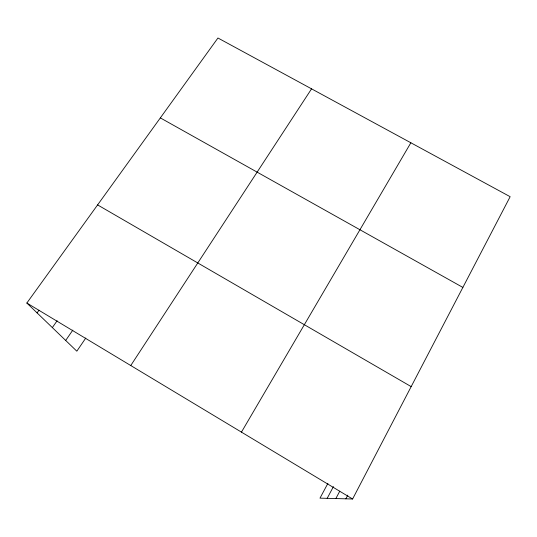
<?xml version="1.0" encoding="UTF-8"?>
<svg xmlns="http://www.w3.org/2000/svg" width="537" height="537" viewBox="0 0 537 537"><rect width="100%" height="100%" fill="white"/><g stroke="black" fill="none" stroke-linecap="round" stroke-linejoin="round"><path stroke-width="0.81" d="M327.899 483.36L319.985 498.148L352.608 498.994L510.15 196.703L217.948 38.006L26.85 303.029L76.825 351.185L85.792 338.035M345.862 498.819L347.795 495.134M335.867 498.558L339.753 491.194M327.181 498.336L333.423 486.616M241.455 432.124L410.859 142.782M130.76 365.536L311.554 88.847M65.682 340.451L72.831 330.107M52.337 327.59L57.13 320.75M37.08 312.89L39.006 310.191M160.341 117.898L462.867 287.423M97.606 204.906L411.174 386.62M26.85 303.029L352.608 498.994"/></g></svg>
